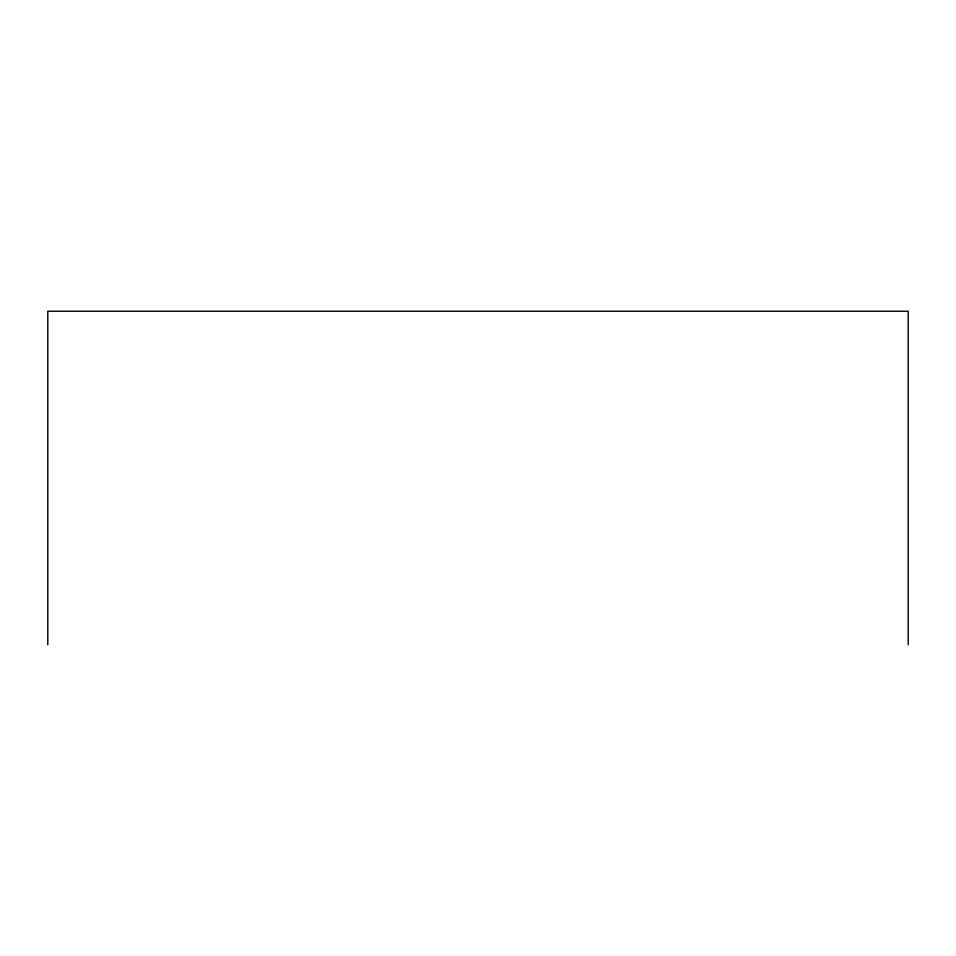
<?xml version="1.0" encoding="UTF-8"?>
<svg xmlns="http://www.w3.org/2000/svg" width="956" height="956" viewBox="0 0 956 956"><rect width="100%" height="100%" fill="white"/><g stroke="black" fill="none" stroke-linecap="round" stroke-linejoin="round"><path stroke-width="1.43" d="M908.2 644.762L908.2 311.238L47.8 311.238L47.8 644.762"/></g></svg>
